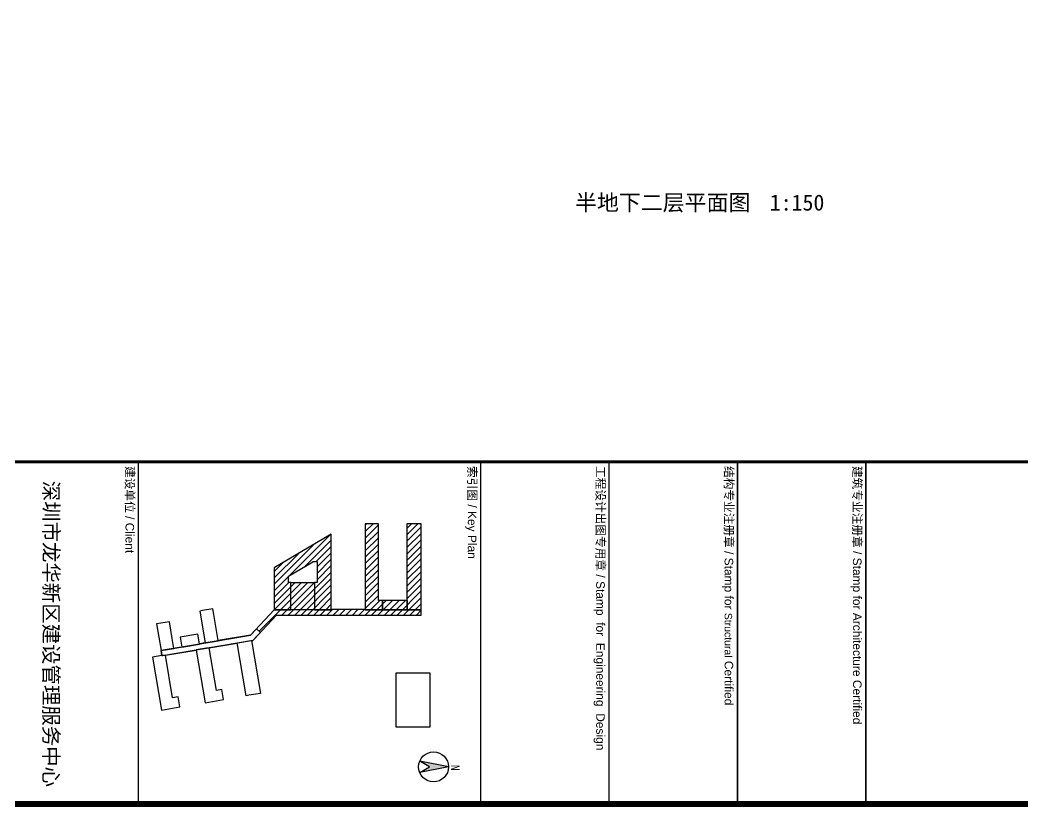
# Model space of a CAD drawing. Extents: x 447078 to 1776277, y 243534 to 519428.
# Drawn here: x 490924 to 526078, y 342248 to 369843 of the extents above; entities that cross this region are included whole.
import ezdxf

# ---------------------------------------------------------------- set-up
doc = ezdxf.new("R2010")
doc.units = 0
doc.header["$LTSCALE"] = 1000
doc.header["$MEASUREMENT"] = 0
for name, color, linetype in [('A-HATH', 8, 'Continuous'), ('G-0-XREF', 2, 'Continuous'), ('G-ANNO-NOTE', 80, 'Continuous'), ('图框CCDI_B0GA0+0.00$0$G-0-XREF', 2, 'Continuous'), ('图框CCDI_B0GA0+0.00$0$G-ANNO-NOTE', 21, 'Continuous'), ('图框CCDI_B0GA0+0.00$0$G-ANNO-TEXT', 33, 'Continuous'), ('图框CCDI_B0GA0+0.00$0$G-BORD', 3, 'Continuous'), ('图框CCDI_B0GA0+0.00$0$符号', 7, 'Continuous')]:
    doc.layers.add(name, color=color, linetype=linetype)
doc.styles.add('CCDI_T_G03', font='')
doc.styles.add('图框CCDI_B0GA0+0.00$0$CCDI_T0G_01', font='')
doc.styles.add('图框CCDI_B0GA0+0.00$0$CCDI_T_G01', font='')
doc.styles.get('CCDI_T_G03').set_extended_font_data('SimHei')
doc.styles.get('图框CCDI_B0GA0+0.00$0$CCDI_T0G_01').set_extended_font_data('Arial')
doc.styles.get('图框CCDI_B0GA0+0.00$0$CCDI_T_G01').set_extended_font_data('Arial')

# ---------------------------------------------------------------- blocks, each defined once
blk = doc.blocks.new('图框CCDI_B0GA0+0.00$0$A$C52F44C65')
at = {"layer": '图框CCDI_B0GA0+0.00$0$G-ANNO-NOTE', "color": 8}
for points in [[(-5267, -1389), (-6417, -1389), (-6417, -1389), (-6417, -1389), (-6546, -1389), (-6546, -1659), (-6546, -1722), (-4760, -1722), (-4760, -1719), (-4540, -1719), (-4540, -1389), (-5267, -1389), (-5267, -1389)], [(-4417, -1389), (-4540, -1389), (-4540, -2696), (-4543, -2696), (-4543, -3490), (-4540, -3490), (-4540, -4825), (-3946, -5379), (-3819, -6134), (-3812, -6133), (-3772, -6372), (-3775, -6373), (-3765, -6435), (-3768, -6435), (-3745, -6569), (-3739, -6568), (-3587, -7469), (-3469, -7449), (-3472, -7430), (-3469, -7430), (-3479, -7367), (-3476, -7367), (-3598, -6646), (-3604, -6647), (-3644, -6408), (-3641, -6408), (-3652, -6346), (-3649, -6345), (-3760, -5687), (-3763, -5687), (-3774, -5625), (-3777, -5625), (-3822, -5358), (-3816, -5357), (-3821, -5323), (-4417, -4768)], [(-4760, -2293), (-4540, -2293), (-4540, -1719), (-4760, -1719)], [(-4540, -2293), (-4760, -2293), (-4760, -2390), (-6546, -2390), (-6546, -2453), (-6546, -2696), (-6417, -2696), (-6417, -2696), (-6417, -2696), (-4543, -2696), (-4543, -2696), (-4540, -2696)], [(-4540, -3490), (-6307, -3490), (-5520, -4825), (-4675, -4825), (-4540, -4825), (-4540, -4554), (-4540, -4435), (-5176, -4435), (-5176, -4491), (-5176, -4491), (-5176, -4491), (-5329, -4491), (-5663, -3924), (-5669, -3924), (-5669, -3820), (-5469, -3820), (-5469, -3824), (-5176, -3824), (-5176, -3824), (-5176, -3824), (-5176, -3880), (-4540, -3880), (-4540, -3761), (-4540, -3761)], [(-5176, -3880), (-4939, -3880), (-4939, -3880), (-4540, -3880), (-4540, -4435), (-4939, -4435), (-4939, -4435), (-5176, -4435)], [(-3774, -5625), (-3777, -5625), (-3822, -5358), (-2586, -5149), (-2540, -5417), (-2540, -5417), (-2530, -5479), (-3763, -5687)], [(-2368, -6438), (-2440, -6010), (-2673, -6049), (-2652, -6177), (-3649, -6345), (-3649, -6345), (-3652, -6346), (-3641, -6408), (-3644, -6408), (-3604, -6647), (-3598, -6646)], [(-3812, -6133), (-3818, -6134), (-3818, -6134), (-4427, -6237), (-4561, -6260), (-4520, -6499), (-4510, -6561), (-3768, -6435), (-3768, -6435), (-3765, -6435), (-3775, -6373), (-3772, -6372)], [(-3739, -6568), (-3745, -6569), (-3744, -6572), (-3971, -6610), (-3902, -7022), (-3669, -6983)], [(-3637, -7169), (-3870, -7209), (-3870, -7209), (-4259, -7272), (-4208, -7574), (-3587, -7469)], [(-2268, -7032), (-2501, -7071), (-2479, -7198), (-3479, -7367), (-3469, -7430), (-3472, -7430), (-3469, -7449), (-3469, -7449), (-3469, -7449), (-3431, -7669), (-2195, -7460)]]:
    blk.add_lwpolyline(points, close=True, dxfattribs=at)
at = {"layer": '图框CCDI_B0GA0+0.00$0$G-ANNO-NOTE', "color": 8, "elevation": 63}
blk.add_lwpolyline([(-3054, -1178), (-3054, -1981), (-1801, -1981), (-1801, -1222), (-1801, -1222), (-1801, -1222), (-1801, -1222), (-1801, -1178)], close=True, dxfattribs=at)
at = {"layer": '图框CCDI_B0GA0+0.00$0$G-ANNO-NOTE', "color": 8}
blk.add_lwpolyline([(-4098, -5238), (-4012, -5145), (-3821, -5323), (-3466, -7429), (-3472, -7430), (-3469, -7449), (-3587, -7469), (-3946, -5379), (-4098, -5238)], dxfattribs=at)
blk = doc.blocks.new('图框CCDI_B0GA0+0.00$0$$plan$00002322')
at = {"layer": '图框CCDI_B0GA0+0.00$0$符号'}
blk.add_hatch(color=256, dxfattribs=at).paths.add_polyline_path([(0, 1000), (-382, -924), (0, -280), (382, -924)])
for p, q in [((0, 1000, 0), (-382, -924, 0)), ((0, 1000, 0), (382, -924, 0)), ((0, -280, 0), (-382, -924, 0)), ((382, -924, 0), (0, -280, 0))]:
    blk.add_line(p, q, dxfattribs=at)
blk.add_circle((0, 0, 0), 1000, dxfattribs=at)
blk = doc.blocks.new('图框CCDI_B0GA0+0.00')
at = {"layer": 'A-HATH', "ltscale": 5}
h = blk.add_hatch(dxfattribs=at)
h.set_pattern_fill('ANSI31', color=256, scale=66.666667, angle=90, style=0)
h.set_pattern_definition([(135, (125527.01, -381443.67), (-74.835468, -74.835468), [])])
h.paths.add_polyline_path([(113360, 29375), (112380, 29375), (111593, 30710), (113357, 30710), (113360, 30320), (112724, 30320), (112724, 30376), (112231, 30380), (112231, 30276), (112571, 29709), (112724, 29709), (112724, 29765), (113360, 29765)])
h.paths.add_polyline_path([(111354, 31810), (113140, 31810), (113140, 32478), (111354, 32478), (111354, 32811), (113360, 32811), (113360, 31504), (111354, 31504)])
h.paths.add_polyline_path([(113802, 28962), (113888, 29055), (113483, 29432), (113483, 32811), (113360, 32811), (113360, 29375)])
h.paths.add_polyline_path([(112724, 29765), (112724, 30320), (113360, 30320), (113360, 29765)], flags=17)
at = {"layer": '图框CCDI_B0GA0+0.00$0$G-BORD', "const_width": 140}
blk.add_lwpolyline([(3300, 83100), (117900, 83100), (117900, 1000), (3300, 1000)], close=True, dxfattribs=at)
at = {"layer": '图框CCDI_B0GA0+0.00$0$G-BORD'}
for points, const_width in [([(109900, 1000), (109900, 83100)], 70), ([(109900, 43200), (117900, 43200)], 35), ([(109900, 40200), (117900, 40200)], 35), ([(109900, 37200), (117900, 37200)], 35), ([(109900, 34200), (117900, 34200)], 35), ([(109900, 26200), (117900, 26200)], 35)]:
    blk.add_lwpolyline(points, dxfattribs=dict(at, const_width=const_width))
at = {"layer": '图框CCDI_B0GA0+0.00$0$G-0-XREF', "ltscale": 5}
blk.add_blockref('图框CCDI_B0GA0+0.00$0$A$C52F44C65', (117900, 34200), dxfattribs=at)
at = {"layer": '图框CCDI_B0GA0+0.00$0$G-ANNO-TEXT', "xscale": 0.3499199999999991, "yscale": 0.3499199999999991, "zscale": 0.3499199999999991}
blk.add_blockref('图框CCDI_B0GA0+0.00$0$$plan$00002322', (117034, 33099, 0), dxfattribs=at)
at = {"layer": '图框CCDI_B0GA0+0.00$0$G-ANNO-TEXT'}
for s, insert, char_height, width, attachment_point, style in [('{\\fSimSun|b0|i0|c134|p54;建筑专业注册章} / Stamp for Architecture Certified', (110000, 43100), 200, 7900, 1, '图框CCDI_B0GA0+0.00$0$CCDI_T_G01'), ('{\\fSimSun|b0|i0|c134|p54;结构专业注册章} / Stamp for {\\H0.875x;Structural} Certified', (110000, 40100), 200, 7900, 1, '图框CCDI_B0GA0+0.00$0$CCDI_T_G01'), ('{\\fSimSun|b0|i0|c134|p54;工程设计出图专用章} / Stamp  for  Engineering  Design', (110000, 37100), 200, 7900, 1, '图框CCDI_B0GA0+0.00$0$CCDI_T_G01'), ('{\\fSimSun|b0|i0|c134|p54;索引图} / Key Plan', (110000, 34100), 200, 7900, 1, '图框CCDI_B0GA0+0.00$0$CCDI_T_G01'), ('\\pxl0.8335;{\\fSimHei|b0|i0|c134|p2;N}', (116818, 33508), 200, 753.13, 7, '图框CCDI_B0GA0+0.00$0$CCDI_T0G_01'), ('{\\fSimSun|b0|i0|c134|p54;建设单位} / Client', (110000, 26100), 200, 7900, 1, '图框CCDI_B0GA0+0.00$0$CCDI_T_G01'), ('{\\fSimSun|b0|i0|c134|p2;深圳市龙华新区建设管理服务中心}', (113923, 24142), 350, 8000, 5, '图框CCDI_B0GA0+0.00$0$CCDI_T_G01')]:
    blk.add_mtext(s, dxfattribs=dict(at, insert=insert, char_height=char_height, width=width, attachment_point=attachment_point, style=style))

msp = doc.modelspace()

# ---------------------------------------------------------------- block references
at = {"layer": 'G-0-XREF', "xscale": 1.5, "yscale": 1.5, "zscale": 1.5, "rotation": 270}
msp.add_blockref('图框CCDI_B0GA0+0.00', (455770.2, 519203.4), dxfattribs=at)

# ---------------------------------------------------------------- texts
at = {"layer": 'G-ANNO-NOTE', "style": 'CCDI_T_G03'}
for s, p in [('半地下二层平面图', (510378.3, 363161.7)), ('1:150', (517201.7, 363161.7))]:
    msp.add_text(s, height=563.29, dxfattribs=at).set_placement(p)

doc.saveas('drawing.dxf')
